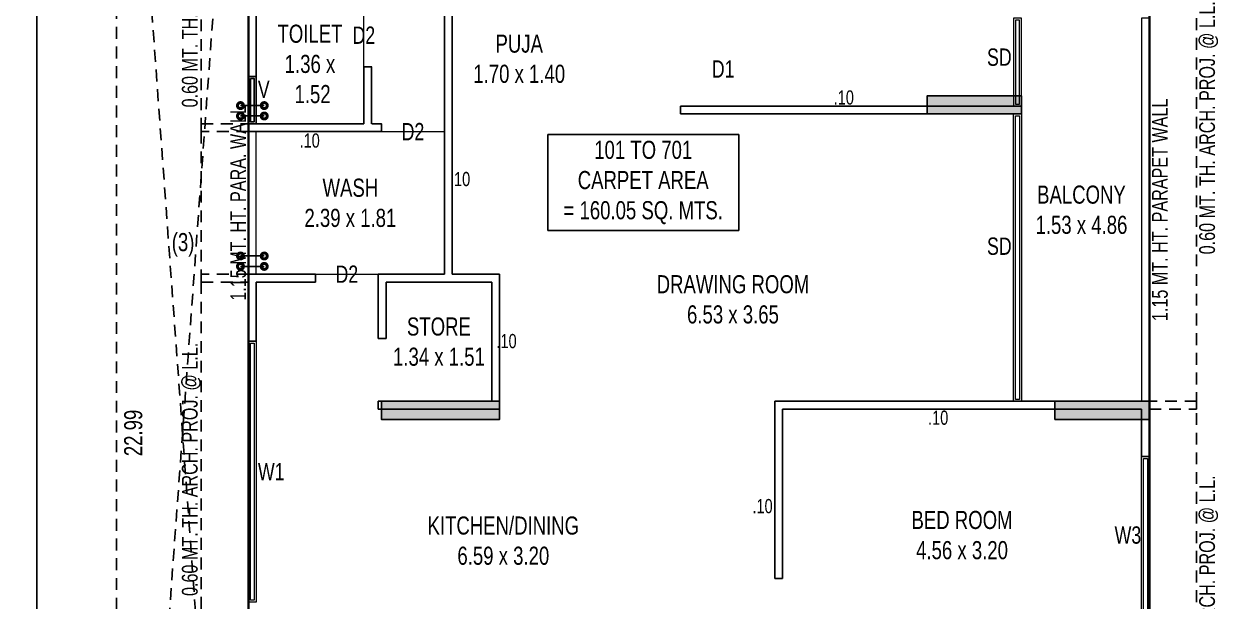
# Model space of a CAD drawing. Header units: millimetres. Extents: x 49 to 419, y 19 to 121.
# Drawn here: x 327.98 to 343.15, y 40.55 to 47.88 of the extents above; entities that cross this region are included whole.
import ezdxf
from ezdxf.enums import TextEntityAlignment as Align

# ---------------------------------------------------------------- set-up
doc = ezdxf.new("R2010")
doc.units = ezdxf.units.MM
doc.header["$MEASUREMENT"] = 0
doc.header["$PDMODE"] = 32
doc.header["$PDSIZE"] = 0.3
doc.linetypes.add('CONTINOUS', pattern=[0])
doc.linetypes.add('HIDDEN', pattern=[0.375, 0.25, -0.125])
for name, color, linetype, lineweight in [('A_BUILT UP', 1, 'Continuous', 35), ('A_DIM', 7, 'Continuous', 25), ('A_DOOR', 34, 'Continuous', 20), ('A_DRAINGE', 1, 'Continuous', 40), ('A_RERA AREA', 6, 'Continuous', 25), ('g-dw', 3, 'Continuous', 5), ('g-ele01', 7, 'HIDDEN', 15), ('g-wall', 30, 'Continuous', 25)]:
    doc.layers.add(name, color=color, linetype=linetype, lineweight=lineweight)
for name, color, linetype in [('A_LESS WORK', 251, 'HIDDEN'), ('A_PROJ.', 42, 'HIDDEN'), ('A_TEXT', 7, 'Continuous'), ('A_TEXT C.', 7, 'Continuous'), ('A_Text D&W', 7, 'Continuous'), ('A_Text Wall', 2, 'Continuous'), ('A_WINDOW', 5, 'Continuous'), ('COLUM HATCH_BSE', 25, 'Continuous'), ('COLUMN_BSE', 6, 'Continuous')]:
    doc.layers.add(name, color=color, linetype=linetype)
doc.styles.add('AAAAA', font='arial.ttf', dxfattribs={"width": 0.7})
doc.styles.add('AAL', font='simplex.shx')
doc.styles.add('Dinesh', font='swisscl.ttf')
doc.styles.add('ROMAND', font='swissc.ttf')
doc.styles.add('SWISS', font='swisscl.ttf')
doc.dimstyles.new('GP', dxfattribs={"dimtxt": 0.23, "dimasz": 0.125, "dimexe": 0.025, "dimexo": 0.1, "dimgap": 0.05, "dimtad": 0, "dimzin": 0, "dimdsep": 46, "dimtxsty": 'AAL', "dimblk": 'ARCHTICK', "dimcen": -90, "dimdle": 0.025, "dimse1": 1, "dimse2": 1, "dimclrd": 256, "dimclre": 256, "dimclrt": 256, "dimazin": 0, "dimtfac": 1, "dimtix": 1, "dimtmove": 2, "dimatfit": 1, "dimfxl": 0.18, "dimtolj": 1, "dimtzin": 0, "dimlwd": -1, "dimlwe": -1, "dimarcsym": 2})
doc.dimstyles.new('LESSWORK', dxfattribs={"dimtxt": 0.23, "dimasz": 0.23, "dimexe": 0.23, "dimexo": 0.23, "dimgap": 0.05, "dimtad": 0, "dimzin": 0, "dimdsep": 46, "dimtxsty": 'AAAAA', "dimblk": 'NONE', "dimcen": 0.09, "dimdle": 0.23, "dimse1": 1, "dimse2": 1, "dimsd1": 1, "dimsd2": 1, "dimclrd": 256, "dimclre": 256, "dimclrt": 256, "dimadec": 0, "dimazin": 0, "dimtfac": 1, "dimtix": 1, "dimtofl": 0, "dimtmove": 2, "dimatfit": 3, "dimfxl": 0.23, "dimtolj": 1, "dimtzin": 0, "dimarcsym": 0})

# ---------------------------------------------------------------- blocks, each defined once
blk = doc.blocks.new('*D121')
at = {"layer": 'A_DIM', "transparency": 16777216}
for p, q in [((328.649, 69.927), (328.099, 69.927)), ((328.649, 31.194), (328.099, 31.194))]:
    blk.add_line(p, q, dxfattribs=at)
at = {"layer": 'A_DIM', "color": 7, "linetype": 'Continuous', "transparency": 16777216}
for p, q in [((328.149, 69.807), (328.149, 50.968)), ((328.149, 31.314), (328.149, 50.152))]:
    blk.add_line(p, q, dxfattribs=at)
at = {"layer": 'A_DIM', "color": 7, "transparency": 16777216}
for points in [[(328.129, 69.807), (328.169, 69.807), (328.149, 69.927)], [(328.129, 31.314), (328.169, 31.314), (328.149, 31.194)]]:
    blk.add_solid(points, dxfattribs=at)
at = {"layer": 'Defpoints', "color": 0, "transparency": 16777216}
for p in [(329.162, 69.927), (328.149, 31.194), (329.162, 31.194)]:
    blk.add_point(p, dxfattribs=at)
at = {"layer": 'A_DIM', "color": 7, "transparency": 16777216, "insert": (328.149, 50.56), "char_height": 0.25, "attachment_point": 5, "rotation": 90, "style": 'ROMAND'}
blk.add_mtext('\\A1;38.73', dxfattribs=at)
blk = doc.blocks.new('A$C57750670')
at = {"layer": 'A_DRAINGE', "lineweight": -3, "ltscale": 0.5}
for p, q in [((0.151, 0.132), (-0.151, 0.132)), ((0.151, 0), (-0.151, 0))]:
    blk.add_line(p, q, dxfattribs=at)
at = {"layer": 'A_DRAINGE', "lineweight": -3, "const_width": 0.0381}
for points in [[(-0.151, 0.094, -1), (-0.151, 0.17, -1)], [(0.151, 0.094, 1), (0.151, 0.17, 1)], [(-0.151, -0.038, -1), (-0.151, 0.038, -1)], [(0.151, -0.038, 1), (0.151, 0.038, 1)]]:
    blk.add_lwpolyline(points, format="xyb", close=True, dxfattribs=at)
blk = doc.blocks.new('*D125')
at = {"layer": 'Defpoints', "color": 0, "linetype": 'HIDDEN', "ltscale": 0.6, "transparency": 16777216}
for p in [(329.162, 54.179), (329.162, 31.194), (329.46, 31.194)]:
    blk.add_point(p, dxfattribs=at)
at = {"layer": 'A_LESS WORK', "color": 7, "linetype": 'HIDDEN', "ltscale": 0.6, "transparency": 16777216, "insert": (329.375, 42.686), "char_height": 0.23, "attachment_point": 5, "rotation": 90, "style": 'SWISS'}
blk.add_mtext('\\A1;22.99', dxfattribs=at)
blk = doc.blocks.new('_None')

msp = doc.modelspace()

# ---------------------------------------------------------------- hatches: boundary and pattern name
at = {"layer": 'COLUM HATCH_BSE'}
h = msp.add_hatch(color=7, dxfattribs=at)
h.dxf.hatch_style = 1
h.paths.add_polyline_path([(340.657, 46.968), (340.657, 46.738), (339.457, 46.738), (339.457, 46.968)])
h = msp.add_hatch(color=7, dxfattribs=at)
h.dxf.hatch_style = 1
h.paths.add_polyline_path([(334.027, 43.088), (334.027, 42.858), (332.527, 42.858), (332.527, 43.088)])
h = msp.add_hatch(color=7, dxfattribs=at)
h.dxf.hatch_style = 1
h.paths.add_polyline_path([(342.282, 43.088), (342.282, 42.858), (341.082, 42.858), (341.082, 43.088)])

# ---------------------------------------------------------------- linework, layer by layer
at = {"layer": 'A_BUILT UP'}
msp.add_lwpolyline([(339.53, 69.927), (329.162, 69.927), (329.162, 54.179), (330.838, 54.179), (330.837, 36.13), (342.282, 31.194), (342.282, 53.409, 0.414214), (341.282, 54.409), (339.53, 54.409)], format="xyb", close=True, dxfattribs=at)
at = {"layer": 'A_DOOR', "color": 7}
for p, q in [((332.302, 47.338), (332.302, 48.138)), ((332.527, 46.513), (333.327, 46.513)), ((331.687, 44.703), (332.487, 44.703))]:
    msp.add_line(p, q, dxfattribs=at)
at = {"layer": 'A_LESS WORK', "linetype": 'HIDDEN', "ltscale": 0.6}
for p, q in [((330.837, 31.194), (329.162, 54.179)), ((330.838, 54.179), (329.162, 31.194))]:
    msp.add_line(p, q, dxfattribs=at)
msp.add_lwpolyline([(330.837, 31.194), (329.162, 31.194), (329.162, 54.179), (330.837, 54.179)], close=True, dxfattribs=at)
at = {"layer": 'A_PROJ.', "color": 7, "ltscale": 0.6}
for p, q in [((330.237, 50.188), (330.237, 46.613)), ((342.882, 47.953), (342.882, 43.088)), ((330.237, 46.513), (330.237, 46.613)), ((330.237, 46.613), (330.837, 46.613)), ((330.237, 46.513), (330.237, 44.703)), ((330.837, 46.513), (330.237, 46.513)), ((330.837, 44.703), (330.237, 44.703)), ((330.237, 44.703), (330.237, 44.603)), ((330.237, 44.603), (330.837, 44.603)), ((330.237, 44.603), (330.237, 39.788)), ((342.882, 43.088), (342.282, 43.088)), ((342.882, 42.988), (342.882, 43.088)), ((342.282, 42.988), (342.882, 42.988)), ((342.882, 39.788), (342.882, 42.988))]:
    msp.add_line(p, q, dxfattribs=at)
at = {"layer": 'A_RERA AREA', "color": 6}
msp.add_lwpolyline([(337.066, 46.476), (334.642, 46.476), (334.642, 45.259), (337.066, 45.259)], close=True, dxfattribs=at)
at = {"layer": 'A_WINDOW', "color": 7}
for points in [[(330.837, 47.213), (330.937, 47.213), (330.937, 46.613), (330.837, 46.613)], [(330.862, 47.188), (330.912, 47.188), (330.912, 46.638), (330.862, 46.638)]]:
    msp.add_lwpolyline(points, close=True, dxfattribs=at)
at = {"layer": 'COLUMN_BSE', "color": 7}
for points in [[(340.657, 46.968), (340.657, 46.738), (339.457, 46.738), (339.457, 46.968)], [(334.027, 43.088), (334.027, 42.858), (332.527, 42.858), (332.527, 43.088)], [(342.282, 43.088), (342.282, 42.858), (341.082, 42.858), (341.082, 43.088)]]:
    msp.add_lwpolyline(points, close=True, dxfattribs=at)
at = {"layer": 'g-dw', "color": 7}
for points in [[(340.657, 46.838), (340.657, 47.953), (340.557, 47.953), (340.557, 46.838)], [(340.632, 46.863), (340.632, 47.928), (340.582, 47.928), (340.582, 46.863)], [(340.657, 46.738), (340.657, 43.088), (340.557, 43.088), (340.557, 46.738)], [(340.632, 46.713), (340.632, 43.113), (340.582, 43.113), (340.582, 46.713)], [(330.837, 43.853), (330.937, 43.853), (330.937, 40.538), (330.837, 40.538)], [(330.862, 43.828), (330.912, 43.828), (330.912, 40.563), (330.862, 40.563)], [(342.182, 42.388), (342.282, 42.388), (342.282, 40.388), (342.182, 40.388)], [(342.207, 42.363), (342.257, 42.363), (342.257, 40.413), (342.207, 40.413)]]:
    msp.add_lwpolyline(points, close=True, dxfattribs=at)
at = {"layer": 'g-ele01', "color": 7, "linetype": 'CONTINOUS'}
for points in [[(342.282, 43.088), (342.282, 47.953), (342.182, 47.953), (342.182, 43.088)], [(330.937, 46.513), (330.837, 46.513), (330.837, 44.703), (330.937, 44.703)]]:
    msp.add_lwpolyline(points, close=True, dxfattribs=at)
at = {"layer": 'g-wall', "color": 7}
for p, q in [((333.327, 49.388), (333.327, 44.703)), ((330.837, 46.513), (330.837, 48.238)), ((330.937, 48.138), (330.937, 46.613)), ((333.427, 44.703), (333.427, 48.137)), ((332.302, 46.613), (332.302, 47.338)), ((332.303, 47.338), (332.403, 47.338)), ((332.402, 47.338), (332.402, 46.613)), ((336.327, 46.838), (336.327, 46.738)), ((340.657, 46.838), (336.327, 46.838)), ((336.327, 46.738), (340.657, 46.738)), ((340.657, 46.738), (340.657, 46.838)), ((330.937, 46.613), (332.302, 46.613)), ((332.403, 46.513), (330.837, 46.513)), ((332.403, 46.513), (332.403, 46.513)), ((330.837, 44.703), (331.687, 44.703)), ((330.837, 43.853), (330.837, 44.703)), ((331.687, 44.603), (330.937, 44.603)), ((330.937, 44.603), (330.937, 43.853)), ((331.687, 44.703), (331.687, 44.603)), ((333.327, 44.703), (332.487, 44.703)), ((332.487, 44.703), (332.487, 43.888)), ((332.587, 44.603), (333.927, 44.603)), ((332.587, 44.603), (332.587, 43.888)), ((333.427, 44.703), (334.027, 44.703)), ((333.927, 44.603), (333.927, 43.088)), ((334.027, 44.703), (334.027, 43.088)), ((330.937, 43.853), (330.837, 43.853)), ((332.487, 43.888), (332.587, 43.888)), ((332.487, 43.088), (332.487, 42.988)), ((333.927, 43.088), (332.487, 43.088)), ((334.027, 42.988), (334.027, 43.088)), ((342.282, 43.088), (337.522, 43.088)), ((337.522, 43.088), (337.522, 40.838)), ((332.487, 42.988), (334.027, 42.988)), ((337.622, 40.838), (337.622, 42.988)), ((337.622, 42.988), (342.182, 42.988)), ((342.182, 42.988), (342.182, 42.388)), ((342.282, 42.388), (342.282, 42.988)), ((342.182, 42.388), (342.282, 42.388)), ((337.522, 40.838), (337.622, 40.838))]:
    msp.add_line(p, q, dxfattribs=at)
msp.add_lwpolyline([(332.403, 46.613), (332.527, 46.613), (332.527, 46.513), (332.403, 46.513)], dxfattribs=at)

# ---------------------------------------------------------------- block references
at = {"layer": 'A_DRAINGE', "lineweight": -3}
for p in [(330.887, 46.712), (330.887, 44.802)]:
    msp.add_blockref('A$C57750670', p, dxfattribs=at)

# ---------------------------------------------------------------- texts
at = {"layer": 'A_LESS WORK', "color": 7, "linetype": 'HIDDEN', "ltscale": 0.6, "style": 'Dinesh'}
msp.add_text('(3)', height=0.23, dxfattribs=at).set_placement((330.007, 44.995), align=Align.CENTER)
at = {"layer": 'A_RERA AREA', "color": 6, "insert": (335.852, 45.867), "char_height": 0.23, "width": 2.42827, "attachment_point": 5, "rotation": 0, "style": 'Dinesh'}
msp.add_mtext('101 TO 701\\PCARPET AREA\\P= 160.05 SQ. MTS.', dxfattribs=at)
at = {"layer": 'A_TEXT', "char_height": 0.23, "attachment_point": 5, "style": 'SWISS'}
for s, insert, width in [('TOILET\\P{\\A1;1.36} x\\P {\\A1;1.52}', (331.619, 47.372), 1.34239), ('{\\C7;PUJA\\P\\A1;\\C256;1.70} x {\\A1;1.40}', (334.277, 47.438), 1.52767), ('WASH\\P{\\A1;2.39} x {\\A1;1.81}', (332.132, 45.608), 1.34239), ('BALCONY\\P{\\A1;1.53} x {\\A1;4.86}', (341.419, 45.52), 1.44084), ('{\\C7;DRAWING ROOM\\P\\A1;\\C256;6.53} x {\\A1;3.65}', (336.992, 44.382), 2.1969), ('{\\C7;STORE\\P\\A1;\\C256;1.34} x {\\A1;1.51}', (333.257, 43.845), 1.52767), ('KITCHEN{\\C7;/DINING\\P\\A1;\\C256;6.59} x {\\A1;3.20}', (334.075, 41.317), 1.98397), ('BED ROOM\\P{\\A1;4.56} x {\\A1;3.20}', (339.902, 41.388), 1.44084)]:
    msp.add_mtext(s, dxfattribs=dict(at, insert=insert, width=width))
at = {"layer": 'A_TEXT C.', "char_height": 0.2, "attachment_point": 5, "rotation": 90, "style": 'SWISS'}
for s, insert, width in [(' 0.60 MT. TH. ARCH. PROJ. @ L.L.', (330.112, 48.4), 3.55199), (' 0.60 MT. TH. ARCH. PROJ. @ L.L.', (343.035, 46.534), 3.55199), ('1.15 MT. HT. PARAPET WALL', (342.416, 45.52), 3.04326), ('1.15 MT. HT. PARA. WALL', (330.708, 45.608), 3.04326), (' 0.60 MT. TH. ARCH. PROJ. @ L.L.', (330.112, 42.195), 3.55199), (' 0.60 MT. TH. ARCH. PROJ. @ L.L.', (343.035, 40.51), 3.55199)]:
    msp.add_mtext(s, dxfattribs=dict(at, insert=insert, width=width))
at = {"layer": 'A_Text D&W', "char_height": 0.22, "attachment_point": 5, "style": 'SWISS'}
for s, insert, width in [('D2', (332.303, 47.738), 0.36863), ('SD', (340.376, 47.458), 0.36863), ('D1', (336.867, 47.309), 0.36863), ('V', (331.032, 47.052), 0.21284), ('D2', (332.927, 46.513), 0.36863), ('SD', (340.376, 45.057), 0.36863), ('D2', (332.087, 44.703), 0.36863), ('W1', (331.127, 42.195), 0.36863), ('W3', (342.009, 41.388), 0.36863)]:
    msp.add_mtext(s, dxfattribs=dict(at, insert=insert, width=width))
at = {"layer": 'A_Text Wall', "color": 7, "char_height": 0.18, "width": 0.2977, "attachment_point": 5, "style": 'SWISS'}
for insert in [(338.4, 46.946), (331.615, 46.399), (333.526, 45.91), (334.116, 43.852), (339.599, 42.879), (337.368, 41.756)]:
    msp.add_mtext('.10', dxfattribs=dict(at, insert=insert))

# ---------------------------------------------------------------- dimensions: what is measured, and where the dimension line sits
at = {"layer": 'A_DIM'}
dim = msp.add_linear_dim(base=(328.149, 31.194), p1=(329.162, 69.927), p2=(329.162, 31.194), angle=90, dimstyle='GP', override={"dimtxt": 0.25, "dimasz": 0.12, "dimexe": 0.05, "dimexo": 0.05, "dimtxsty": 'ROMAND', "dimsah": 1, "dimse1": 0, "dimse2": 0, "dimclrd": 7, "dimclrt": 7, "dimfxl": 0.5, "dimfxlon": 1, "dimarcsym": 1}, dxfattribs=at)
dim.commit()
dim.dimension.update_dxf_attribs({"geometry": '*D121', "text_midpoint": (328.149, 50.56)})
at = {"layer": 'A_LESS WORK', "linetype": 'HIDDEN', "ltscale": 0.6}
dim = msp.add_linear_dim(base=(329.4595, 31.1936), p1=(329.1622, 54.1787), p2=(329.1622, 31.1936), angle=90, dimstyle='LESSWORK', override={"dimtxsty": 'SWISS', "dimclrt": 7}, dxfattribs=at)
dim.commit()
dim.dimension.update_dxf_attribs({"geometry": '*D125', "text_midpoint": (329.3752, 42.6862), "dimtype": 160})

doc.saveas('drawing.dxf')
